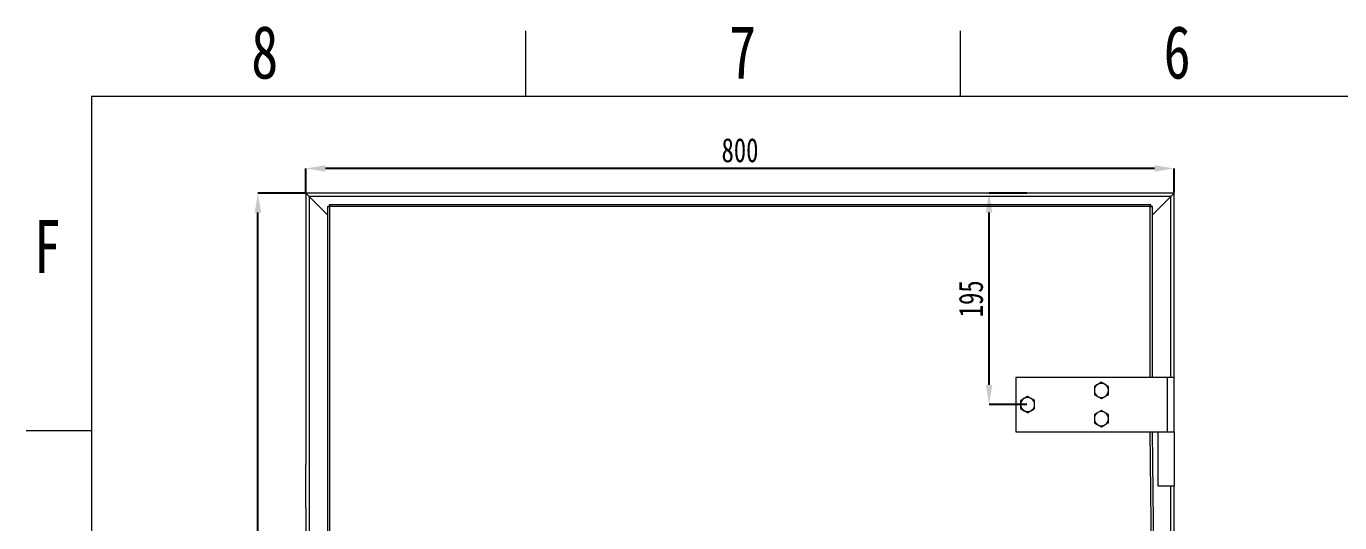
# Model space of a CAD drawing. Header units: millimetres. Extents: x 1498 to 4821, y -76 to 2271.
# Drawn here: x 1498 to 2708, y 1813 to 2271 of the extents above; entities that cross this region are included whole.
import ezdxf

# ---------------------------------------------------------------- set-up
doc = ezdxf.new("R2010")
doc.units = ezdxf.units.MM
doc.header["$PDSIZE"] = -1
doc.styles.add('SLDTEXTSTYLE0', font='TXT', dxfattribs={"width": 0.75})
doc.dimstyles.new('SLDDIMSTYLE0', dxfattribs={"dimscale": 12, "dimtxt": 1.852083, "dimasz": 1.5, "dimexe": 0, "dimexo": 0.0625, "dimgap": 0.463021, "dimtad": 1, "dimdec": 0, "dimrnd": 1e-09, "dimzin": 12, "dimdsep": 46, "dimtxsty": 'SLDTEXTSTYLE0', "dimcen": 0.09, "dimadec": 0, "dimazin": 3, "dimtfac": 1, "dimtdec": 0, "dimtofl": 0, "dimtmove": 0, "dimatfit": 3, "dimfxl": 1, "dimfrac": 2, "dimtolj": 1, "dimtzin": 12, "dimarcsym": 0})

# ---------------------------------------------------------------- blocks, each defined once
blk = doc.blocks.new('*D200')
at = {"color": 0, "lineweight": -2, "transparency": 16777216}
for p, q in [((1755.5, 2117.5), (1755.5, 2139.5)), ((2537.5, 2139.5), (1773.5, 2139.5)), ((2555.5, 2117.5), (2555.5, 2139.5))]:
    blk.add_line(p, q, dxfattribs=at)
at = {"color": 0, "transparency": 16777216}
for points in [[(1773.5, 2142.5), (1773.5, 2136.5), (1755.5, 2139.5)], [(2537.5, 2142.5), (2537.5, 2136.5), (2555.5, 2139.5)]]:
    blk.add_solid(points, dxfattribs=at)
at = {"layer": 'Defpoints', "color": 0, "transparency": 16777216}
for p in [(1755.5, 2139.5), (1755.5, 2116.8), (2555.5, 2116.8)]:
    blk.add_point(p, dxfattribs=at)
at = {"color": 0, "transparency": 16777216, "insert": (2155.5, 2156.2), "char_height": 22.23, "attachment_point": 5, "style": 'SLDTEXTSTYLE0'}
blk.add_mtext('\\A1;800', dxfattribs=at)
blk = doc.blocks.new('*D201')
at = {"color": 0, "lineweight": -2, "transparency": 16777216}
for p, q in [((1754.7, 2116.8), (1711.3, 2116.8)), ((1711.3, 1334.8), (1711.3, 2098.8)), ((1754.7, 1316.8), (1711.3, 1316.8))]:
    blk.add_line(p, q, dxfattribs=at)
at = {"color": 0, "transparency": 16777216}
for points in [[(1708.3, 2098.8), (1714.3, 2098.8), (1711.3, 2116.8)], [(1708.3, 1334.8), (1714.3, 1334.8), (1711.3, 1316.8)]]:
    blk.add_solid(points, dxfattribs=at)
at = {"layer": 'Defpoints', "color": 0, "transparency": 16777216}
for p in [(1711.3, 2116.8), (1755.5, 2116.8), (1755.5, 1316.8)]:
    blk.add_point(p, dxfattribs=at)
at = {"color": 0, "transparency": 16777216, "insert": (1694.7, 1716.8), "char_height": 22.23, "attachment_point": 5, "rotation": 90, "style": 'SLDTEXTSTYLE0'}
blk.add_mtext('\\A1;800', dxfattribs=at)
blk = doc.blocks.new('*D203')
at = {"color": 0, "lineweight": -2, "transparency": 16777216}
for p, q in [((2419.7, 2116.8), (2385, 2116.8)), ((2385, 1940), (2385, 2098.8)), ((2419.7, 1922), (2385, 1922))]:
    blk.add_line(p, q, dxfattribs=at)
at = {"color": 0, "transparency": 16777216}
for points in [[(2382, 2098.8), (2388, 2098.8), (2385, 2116.8)], [(2382, 1940), (2388, 1940), (2385, 1922)]]:
    blk.add_solid(points, dxfattribs=at)
at = {"layer": 'Defpoints', "color": 0, "transparency": 16777216}
for p in [(2385, 2116.8), (2420.5, 2116.8), (2420.5, 1922)]:
    blk.add_point(p, dxfattribs=at)
at = {"color": 0, "transparency": 16777216, "insert": (2368.4, 2019.4), "char_height": 22.23, "attachment_point": 5, "rotation": 90, "style": 'SLDTEXTSTYLE0'}
blk.add_mtext('\\A1;195', dxfattribs=at)

msp = doc.modelspace()

# ---------------------------------------------------------------- linework, layer by layer
at = {"linetype": 'Continuous', "lineweight": 18}
for p, q in [((1958.3, 2206.2), (1958.3, 2266.2)), ((2358.6, 2206.2), (2358.6, 2266.2)), ((1557.9, 2206.2), (4760.6, 2206.2)), ((1557.9, 1897.9), (1497.9, 1897.9))]:
    msp.add_line(p, q, dxfattribs=at)
at = {"lineweight": 18}
for p, q in [((1557.9, 2206.2), (1557.9, -11.7)), ((1755.5, 2116.8), (1758.5, 2113.8)), ((2555.5, 2116.8), (1755.5, 2116.8)), ((1755.5, 2116.8), (1755.5, 1866.8)), ((1758.5, 2113.8), (1755.5, 2116.8)), ((2552.5, 2113.8), (1758.5, 2113.8)), ((1758.5, 2113.8), (1775.5, 2096.8)), ((1758.5, 2113.8), (1758.5, 1319.8)), ((1777.4, 2106.3), (2533.6, 2106.3)), ((1777.4, 2106.3), (1777.4, 2105.1)), ((2533.6, 2106.3), (2533.6, 2105.1)), ((2535.5, 2096.8), (2552.5, 2113.8)), ((2552.5, 2113.8), (2555.5, 2116.8)), ((2555.5, 2116.8), (2552.5, 2113.8)), ((2552.5, 1947), (2552.5, 2113.8)), ((2555.5, 1897), (2555.5, 2116.8)), ((1775.5, 2104.4), (1775.5, 1339.2)), ((1775.5, 2104.4), (1776.7, 2104.4)), ((1776.7, 2104.4), (1776.7, 2104.4)), ((2533.5, 2104.4), (1777.4, 2104.4)), ((1777.4, 2104.4), (1777.4, 1339.2)), ((2534.3, 2104.4), (2533.5, 2104.4)), ((2533.5, 1947), (2533.5, 2104.4)), ((2535.5, 2104.4), (2534.3, 2104.4)), ((2534.3, 2104.4), (2534.3, 2104.4)), ((2535.5, 1947), (2535.5, 2104.4)), ((2409.5, 1947), (2409.5, 1897)), ((2549.5, 1947), (2409.5, 1947)), ((2488.5, 1942.5), (2485.2, 1940.6)), ((2495, 1938.7), (2491.7, 1940.6)), ((2555.5, 1947), (2549.5, 1947)), ((2549.5, 1897), (2549.5, 1947)), ((2555.5, 1897), (2555.5, 1947)), ((2420.5, 1929.5), (2417.2, 1927.6)), ((2427, 1925.7), (2423.7, 1927.6)), ((2482, 1931.2), (2485.2, 1929.3)), ((2488.5, 1927.5), (2491.7, 1929.3)), ((2414, 1918.2), (2417.2, 1916.3)), ((2420.5, 1914.5), (2423.7, 1916.3)), ((2488.5, 1916.5), (2485.2, 1914.6)), ((2495, 1912.7), (2491.7, 1914.6)), ((2482, 1905.2), (2485.2, 1903.3)), ((2488.5, 1901.5), (2491.7, 1903.3)), ((2409.5, 1897), (2549.5, 1897)), ((2535.5, 1726.8), (2533.5, 1897)), ((2537.4, 1726.8), (2535.5, 1897)), ((2540.5, 1897), (2540.5, 1847)), ((2549.5, 1897), (2555.5, 1897)), ((2555.5, 1897), (2555.5, 1847)), ((1755.5, 1863.8), (1755.5, 1866.8)), ((1755.5, 1829.8), (1755.5, 1863.8)), ((2540.5, 1847), (2555.5, 1847)), ((2552.5, 1676.8), (2552.5, 1847)), ((2555.5, 1536.8), (2555.5, 1847)), ((1755.5, 1826.8), (1755.5, 1829.8)), ((1755.5, 1826.8), (1755.5, 1606.8))]:
    msp.add_line(p, q, dxfattribs=at)
for centre, start, end in [((2488.5, 1935), 120, 180), ((2488.5, 1935), 60, 120), ((2488.5, 1935), 0, 60), ((2420.5, 1922), 120, 180), ((2420.5, 1922), 60, 120), ((2420.5, 1922), 0, 60), ((2488.5, 1935), 180, 240), ((2488.5, 1935), 240, 300), ((2488.5, 1935), 300, 0), ((2420.5, 1922), 180, 240), ((2420.5, 1922), 240, 300), ((2420.5, 1922), 300, 0), ((2488.5, 1909), 120, 180), ((2488.5, 1909), 60, 120), ((2488.5, 1909), 0, 60), ((2488.5, 1909), 180, 240), ((2488.5, 1909), 240, 300), ((2488.5, 1909), 300, 0)]:
    msp.add_arc(centre, 6.5, start, end, dxfattribs=at)
for points in [[(1777.4, 2104.4), (1777.4, 2104.6), (1777.4, 2105.1), (1777.4, 2105.8), (1777.4, 2106.2), (1777.4, 2106.3), (1777.4, 2106.3)], [(2533.6, 2106.3), (2533.5, 2106.3), (2533.5, 2106.2), (2533.5, 2105.8), (2533.5, 2105.1), (2533.5, 2104.6), (2533.5, 2104.4)], [(1775.5, 2104.4), (1775.5, 2104.4), (1775.5, 2104.4), (1776, 2104.4), (1776.6, 2104.4), (1777.1, 2104.4), (1777.4, 2104.4)], [(2533.5, 2104.4), (2533.8, 2104.4), (2534.3, 2104.4), (2534.9, 2104.4), (2535.4, 2104.4), (2535.4, 2104.4), (2535.5, 2104.4)]]:
    msp.add_open_spline(points, degree=3, dxfattribs=at)
for points, knots in [([(2485.2, 1940.6), (2485.1, 1940.6), (2484, 1939.9), (2483, 1939.3), (2482, 1938.7)], [0, 0, 0, 0, 0.070215, 1, 1, 1, 1]), ([(2482, 1938.7), (2482, 1937.8), (2482, 1936.5), (2482, 1935.3), (2482, 1935)], [0, 0, 0, 0, 0.7581486, 1, 1, 1, 1]), ([(2491.7, 1940.6), (2491.6, 1940.6), (2490.5, 1941.3), (2489.5, 1941.9), (2488.5, 1942.5)], [0, 0, 0, 0, 0.070215, 1, 1, 1, 1]), ([(2495, 1935), (2495, 1935.3), (2495, 1936.5), (2495, 1937.8), (2495, 1938.7)], [0, 0, 0, 0, 0.241851, 1, 1, 1, 1]), ([(2417.2, 1927.6), (2417.1, 1927.6), (2416, 1926.9), (2415, 1926.3), (2414, 1925.7)], [0, 0, 0, 0, 0.070215, 1, 1, 1, 1]), ([(2414, 1925.7), (2414, 1924.8), (2414, 1923.5), (2414, 1922.3), (2414, 1922)], [0, 0, 0, 0, 0.7581486, 1, 1, 1, 1]), ([(2423.7, 1927.6), (2423.6, 1927.6), (2422.5, 1928.3), (2421.5, 1928.9), (2420.5, 1929.5)], [0, 0, 0, 0, 0.070215, 1, 1, 1, 1]), ([(2427, 1922), (2427, 1922.3), (2427, 1923.5), (2427, 1924.8), (2427, 1925.7)], [0, 0, 0, 0, 0.241851, 1, 1, 1, 1]), ([(2482, 1935), (2482, 1934), (2482, 1932.7), (2482, 1931.5), (2482, 1931.2)], [0, 0, 0, 0, 0.776287, 1, 1, 1, 1]), ([(2485.2, 1929.3), (2485.3, 1929.3), (2486.4, 1928.7), (2487.5, 1928), (2488.5, 1927.5)], [0, 0, 0, 0, 0.070215, 1, 1, 1, 1]), ([(2491.7, 1929.3), (2491.8, 1929.4), (2492.9, 1930), (2494, 1930.6), (2495, 1931.2)], [0, 0, 0, 0, 0.070215, 1, 1, 1, 1]), ([(2495, 1931.2), (2495, 1931.5), (2495, 1932.7), (2495, 1934), (2495, 1935)], [0, 0, 0, 0, 0.223713, 1, 1, 1, 1]), ([(2414, 1922), (2414, 1921), (2414, 1919.7), (2414, 1918.5), (2414, 1918.2)], [0, 0, 0, 0, 0.776287, 1, 1, 1, 1]), ([(2417.2, 1916.3), (2417.3, 1916.3), (2418.4, 1915.7), (2419.5, 1915), (2420.5, 1914.5)], [0, 0, 0, 0, 0.070215, 1, 1, 1, 1]), ([(2423.7, 1916.3), (2423.8, 1916.4), (2424.9, 1917), (2426, 1917.6), (2427, 1918.2)], [0, 0, 0, 0, 0.070215, 1, 1, 1, 1]), ([(2427, 1918.2), (2427, 1918.5), (2427, 1919.7), (2427, 1921), (2427, 1922)], [0, 0, 0, 0, 0.223713, 1, 1, 1, 1]), ([(2485.2, 1914.6), (2485.1, 1914.6), (2484, 1913.9), (2483, 1913.3), (2482, 1912.7)], [0, 0, 0, 0, 0.070215, 1, 1, 1, 1]), ([(2482, 1912.7), (2482, 1911.8), (2482, 1910.5), (2482, 1909.3), (2482, 1909)], [0, 0, 0, 0, 0.7581486, 1, 1, 1, 1]), ([(2491.7, 1914.6), (2491.6, 1914.6), (2490.5, 1915.3), (2489.5, 1915.9), (2488.5, 1916.5)], [0, 0, 0, 0, 0.070215, 1, 1, 1, 1]), ([(2495, 1909), (2495, 1909.3), (2495, 1910.5), (2495, 1911.8), (2495, 1912.7)], [0, 0, 0, 0, 0.241851, 1, 1, 1, 1]), ([(2482, 1909), (2482, 1908), (2482, 1906.7), (2482, 1905.5), (2482, 1905.2)], [0, 0, 0, 0, 0.776287, 1, 1, 1, 1]), ([(2485.2, 1903.3), (2485.3, 1903.3), (2486.4, 1902.7), (2487.5, 1902), (2488.5, 1901.5)], [0, 0, 0, 0, 0.070215, 1, 1, 1, 1]), ([(2491.7, 1903.3), (2491.8, 1903.4), (2492.9, 1904), (2494, 1904.6), (2495, 1905.2)], [0, 0, 0, 0, 0.070215, 1, 1, 1, 1]), ([(2495, 1905.2), (2495, 1905.5), (2495, 1906.7), (2495, 1908), (2495, 1909)], [0, 0, 0, 0, 0.223713, 1, 1, 1, 1])]:
    msp.add_open_spline(points, degree=3, knots=knots, dxfattribs=at)

# ---------------------------------------------------------------- texts
at = {"linetype": 'Continuous', "lineweight": 18, "char_height": 48.8, "attachment_point": 2, "style": 'SLDTEXTSTYLE0'}
for s, insert in [('8', (1717.6, 2271.1)), ('7', (2157.9, 2271.1)), ('6', (2558.3, 2271.1)), ('F', (1517.4, 2091.9))]:
    msp.add_mtext(s, dxfattribs=dict(at, insert=insert))

# ---------------------------------------------------------------- dimensions: what is measured, and where the dimension line sits
dim = msp.add_linear_dim(base=(1755.5, 2139.5), p1=(2555.5, 2116.8), p2=(1755.5, 2116.8), dimstyle='SLDDIMSTYLE0')
dim.commit()
dim.dimension.update_dxf_attribs({"geometry": '*D200', "text_midpoint": (2155.5, 2139.5), "dimtype": 160})
for base, p1, p2, picture, middle in [((1711.3, 2116.8), (1755.5, 1316.8), (1755.5, 2116.8), '*D201', (1694.7, 1716.8)), ((2385, 2116.8), (2420.5, 1922), (2420.5, 2116.8), '*D203', (2368.4, 2019.4))]:
    dim = msp.add_linear_dim(base=base, p1=p1, p2=p2, angle=90, dimstyle='SLDDIMSTYLE0')
    dim.commit()
    dim.dimension.update_dxf_attribs({"geometry": picture, "text_midpoint": middle})

doc.saveas('drawing.dxf')
